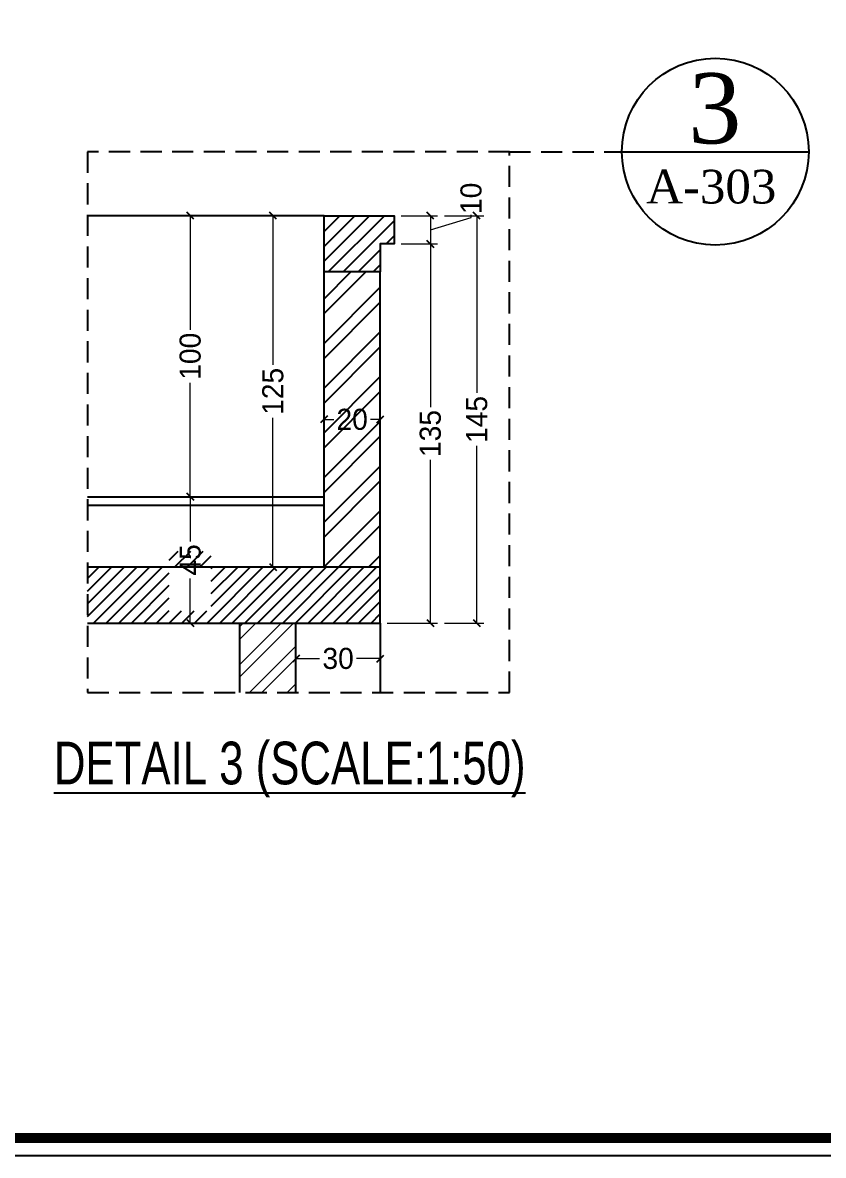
# Model space of a CAD drawing. Header units: centimetres. Extents: x 7997 to 116674, y 1017 to 13844.
# Drawn here: x 81616 to 82185, y 9159 to 9966 of the extents above; entities that cross this region are included whole.
import ezdxf
from ezdxf.enums import TextEntityAlignment as Align

# ---------------------------------------------------------------- set-up
doc = ezdxf.new("R2010")
doc.units = ezdxf.units.CM
doc.header["$LTSCALE"] = 200
doc.header["$PDMODE"] = 2
doc.linetypes.add('A-106-Typical Floor Plan$0$HIDDEN', pattern=[0.375, 0.25, -0.125])
doc.linetypes.add('DASHED2', pattern=[0.375, 0.25, -0.125])
for name, color, linetype in [('Border 100x200', 2, 'Continuous'), ('COL', 1, 'Continuous'), ('DIM', 11, 'Continuous'), ('GRID', 9, 'DASHED2'), ('STEP', 7, 'Continuous'), ('WIN', 6, 'Continuous'), ('ZZ', 240, 'Continuous')]:
    doc.layers.add(name, color=color, linetype=linetype)
for name, color, linetype, lineweight in [('HA', 251, 'Continuous', 0), ('HATCH', 8, 'Continuous', 5), ('WALL', 3, 'Continuous', 25)]:
    doc.layers.add(name, color=color, linetype=linetype, lineweight=lineweight)
doc.styles.add('STYLE1', font='times.ttf')
doc.styles.add('style8', font='swisscl.ttf', dxfattribs={"width": 0.8})
doc.styles.add('T2', font='')
doc.styles.get('T2').set_extended_font_data('Elisia')
doc.dimstyles.new('2ND', dxfattribs={"dimtxt": 15, "dimasz": 5, "dimexe": 5, "dimexo": 5, "dimgap": 1, "dimtad": 0, "dimdec": 0, "dimlfac": 0.5, "dimdsep": 46, "dimtxsty": 'T2', "dimblk1": 'OBLIQUE', "dimblk2": 'OBLIQUE', "dimsah": 1, "dimcen": 0.09, "dimclrd": 4, "dimclre": 4, "dimclrt": 6, "dimadec": 0, "dimazin": 0, "dimtfac": 1, "dimtdec": 0, "dimtofl": 0, "dimtmove": 1, "dimatfit": 2, "dimldrblk": 'OPEN30', "dimfxl": 0, "dimtolj": 1, "dimtzin": 0, "dimlwd": 5, "dimlwe": 5, "dimarcsym": 0})

# ---------------------------------------------------------------- blocks, each defined once
blk = doc.blocks.new('_OBLIQUE')
at = {"color": 0, "linetype": 'ByBlock'}
blk.add_line((-0.5, -0.5), (0.5, 0.5), dxfattribs=at)
blk = doc.blocks.new('*D726')
at = {"layer": 'Defpoints', "color": 0, "transparency": 16777216}
for p in [(81734.79, 9628.19), (81770.02, 9628.19), (81770.02, 9538.19)]:
    blk.add_point(p, dxfattribs=at)
at = {"layer": 'DIM', "color": 4, "lineweight": 5, "transparency": 16777216}
for p, q in [((81765.02, 9628.19), (81729.79, 9628.19)), ((81734.79, 9628.19), (81734.79, 9596.33)), ((81734.79, 9538.19), (81734.79, 9570.05)), ((81765.02, 9538.19), (81729.79, 9538.19))]:
    blk.add_line(p, q, dxfattribs=at)
at = {"layer": 'DIM', "color": 4, "lineweight": 5, "transparency": 16777216, "xscale": 5, "yscale": 5, "zscale": 5}
for p, rotation in [((81734.79, 9628.19), 90), ((81734.79, 9538.19), 270)]:
    blk.add_blockref('_OBLIQUE', p, dxfattribs=dict(at, rotation=rotation))
at = {"layer": 'DIM', "color": 6, "transparency": 16777216, "insert": (81734.79, 9583.19), "char_height": 15, "attachment_point": 5, "rotation": 90, "style": 'T2'}
blk.add_mtext('\\A1;45', dxfattribs=at)
blk = doc.blocks.new('_Open30')
at = {"color": 0, "linetype": 'ByBlock', "lineweight": -2}
for p, q in [((-1, 0.27), (0, 0)), ((0, 0), (-1, -0.27)), ((0, 0), (-1, 0))]:
    blk.add_line(p, q, dxfattribs=at)
blk = doc.blocks.new('*D727')
at = {"layer": 'Defpoints', "color": 0, "transparency": 16777216}
for p in [(81734.79, 9828.19), (81760.02, 9828.19), (81760.02, 9628.19)]:
    blk.add_point(p, dxfattribs=at)
at = {"layer": 'DIM', "color": 4, "lineweight": 5, "transparency": 16777216}
for p, q in [((81755.02, 9828.19), (81729.79, 9828.19)), ((81734.79, 9828.19), (81734.79, 9747.05)), ((81734.79, 9628.19), (81734.79, 9709.33)), ((81755.02, 9628.19), (81729.79, 9628.19))]:
    blk.add_line(p, q, dxfattribs=at)
at = {"layer": 'DIM', "color": 4, "lineweight": 5, "transparency": 16777216, "xscale": 5, "yscale": 5, "zscale": 5}
for p, rotation in [((81734.79, 9828.19), 90), ((81734.79, 9628.19), 270)]:
    blk.add_blockref('_OBLIQUE', p, dxfattribs=dict(at, rotation=rotation))
at = {"layer": 'DIM', "color": 6, "transparency": 16777216, "insert": (81734.79, 9728.19), "char_height": 15, "attachment_point": 5, "rotation": 90, "style": 'T2'}
blk.add_mtext('\\A1;100', dxfattribs=at)
blk = doc.blocks.new('*D756')
at = {"layer": 'Defpoints', "color": 0, "ltscale": 150, "transparency": 16777216}
for p in [(81810.02, 9538.19), (81870.02, 9538.19), (81870.02, 9512.97)]:
    blk.add_point(p, dxfattribs=at)
at = {"layer": 'DIM', "color": 4, "lineweight": 5, "ltscale": 150, "transparency": 16777216}
for p, q in [((81810.02, 9533.19), (81810.02, 9507.97)), ((81870.02, 9533.19), (81870.02, 9507.97)), ((81810.02, 9512.97), (81826.88, 9512.97)), ((81870.02, 9512.97), (81853.16, 9512.97))]:
    blk.add_line(p, q, dxfattribs=at)
at = {"layer": 'DIM', "color": 4, "lineweight": 5, "ltscale": 150, "transparency": 16777216, "xscale": 5, "yscale": 5, "zscale": 5, "rotation": 180}
blk.add_blockref('_OBLIQUE', (81810.02, 9512.97), dxfattribs=at)
at = {"layer": 'DIM', "color": 4, "lineweight": 5, "ltscale": 150, "transparency": 16777216, "xscale": 5, "yscale": 5, "zscale": 5}
blk.add_blockref('_OBLIQUE', (81870.02, 9512.97), dxfattribs=at)
at = {"layer": 'DIM', "color": 6, "ltscale": 150, "transparency": 16777216, "insert": (81840.02, 9512.97), "char_height": 15, "attachment_point": 5, "style": 'T2'}
blk.add_mtext('\\A1;30', dxfattribs=at)
blk = doc.blocks.new('*D757')
at = {"layer": 'Defpoints', "color": 0, "ltscale": 150, "transparency": 16777216}
for p in [(81880.02, 9828.19), (81880.02, 9808.19), (81905.69, 9808.19)]:
    blk.add_point(p, dxfattribs=at)
at = {"layer": 'DIM', "color": 4, "lineweight": 5, "ltscale": 150, "transparency": 16777216}
for p, q in [((81885.02, 9828.19), (81910.69, 9828.19)), ((81905.69, 9828.19), (81905.69, 9808.19)), ((81905.69, 9818.19), (81934.69, 9826.89)), ((81934.69, 9826.89), (81934.69, 9828.89)), ((81885.02, 9808.19), (81910.69, 9808.19))]:
    blk.add_line(p, q, dxfattribs=at)
at = {"layer": 'DIM', "color": 4, "lineweight": 5, "ltscale": 150, "transparency": 16777216, "xscale": 5, "yscale": 5, "zscale": 5}
for p, rotation in [((81905.69, 9828.19), 90), ((81905.69, 9808.19), 270)]:
    blk.add_blockref('_OBLIQUE', p, dxfattribs=dict(at, rotation=rotation))
at = {"layer": 'DIM', "color": 6, "ltscale": 150, "transparency": 16777216, "insert": (81934.69, 9840.61), "char_height": 15, "attachment_point": 5, "rotation": 90, "style": 'T2'}
blk.add_mtext('\\A1;10', dxfattribs=at)
blk = doc.blocks.new('*D758')
at = {"layer": 'Defpoints', "color": 0, "ltscale": 150, "transparency": 16777216}
for p in [(81880.02, 9808.19), (81870.02, 9538.19), (81905.69, 9538.19)]:
    blk.add_point(p, dxfattribs=at)
at = {"layer": 'DIM', "color": 4, "lineweight": 5, "ltscale": 150, "transparency": 16777216}
for p, q in [((81885.02, 9808.19), (81910.69, 9808.19)), ((81905.69, 9808.19), (81905.69, 9692.05)), ((81905.69, 9538.19), (81905.69, 9654.33)), ((81875.02, 9538.19), (81910.69, 9538.19))]:
    blk.add_line(p, q, dxfattribs=at)
at = {"layer": 'DIM', "color": 4, "lineweight": 5, "ltscale": 150, "transparency": 16777216, "xscale": 5, "yscale": 5, "zscale": 5}
for p, rotation in [((81905.69, 9808.19), 90), ((81905.69, 9538.19), 270)]:
    blk.add_blockref('_OBLIQUE', p, dxfattribs=dict(at, rotation=rotation))
at = {"layer": 'DIM', "color": 6, "ltscale": 150, "transparency": 16777216, "insert": (81905.69, 9673.19), "char_height": 15, "attachment_point": 5, "rotation": 90, "style": 'T2'}
blk.add_mtext('\\A1;135', dxfattribs=at)
blk = doc.blocks.new('*D728')
at = {"layer": 'Defpoints', "color": 0, "ltscale": 150, "transparency": 16777216}
for p in [(81910.69, 9828.19), (81910.69, 9538.19), (81938.73, 9538.19)]:
    blk.add_point(p, dxfattribs=at)
at = {"layer": 'DIM', "color": 4, "lineweight": 5, "ltscale": 150, "transparency": 16777216}
for p, q in [((81915.69, 9828.19), (81943.73, 9828.19)), ((81938.73, 9828.19), (81938.73, 9702.05)), ((81938.73, 9538.19), (81938.73, 9664.33)), ((81915.69, 9538.19), (81943.73, 9538.19))]:
    blk.add_line(p, q, dxfattribs=at)
at = {"layer": 'DIM', "color": 4, "lineweight": 5, "ltscale": 150, "transparency": 16777216, "xscale": 5, "yscale": 5, "zscale": 5}
for p, rotation in [((81938.73, 9828.19), 90), ((81938.73, 9538.19), 270)]:
    blk.add_blockref('_OBLIQUE', p, dxfattribs=dict(at, rotation=rotation))
at = {"layer": 'DIM', "color": 6, "ltscale": 150, "transparency": 16777216, "insert": (81938.73, 9683.19), "char_height": 15, "attachment_point": 5, "rotation": 90, "style": 'T2'}
blk.add_mtext('\\A1;145', dxfattribs=at)
blk = doc.blocks.new('*D759')
at = {"layer": 'Defpoints', "color": 0, "ltscale": 150, "transparency": 16777216}
for p in [(81793.62, 9828.19), (81830.02, 9828.19), (81830.02, 9578.19)]:
    blk.add_point(p, dxfattribs=at)
at = {"layer": 'DIM', "color": 4, "lineweight": 5, "ltscale": 150, "transparency": 16777216}
for p, q in [((81825.02, 9828.19), (81788.62, 9828.19)), ((81793.62, 9828.19), (81793.62, 9722.05)), ((81793.62, 9578.19), (81793.62, 9684.33)), ((81825.02, 9578.19), (81788.62, 9578.19))]:
    blk.add_line(p, q, dxfattribs=at)
at = {"layer": 'DIM', "color": 4, "lineweight": 5, "ltscale": 150, "transparency": 16777216, "xscale": 5, "yscale": 5, "zscale": 5}
for p, rotation in [((81793.62, 9828.19), 90), ((81793.62, 9578.19), 270)]:
    blk.add_blockref('_OBLIQUE', p, dxfattribs=dict(at, rotation=rotation))
at = {"layer": 'DIM', "color": 6, "ltscale": 150, "transparency": 16777216, "insert": (81793.62, 9703.19), "char_height": 15, "attachment_point": 5, "rotation": 90, "style": 'T2'}
blk.add_mtext('\\A1;125', dxfattribs=at)
blk = doc.blocks.new('*D760')
at = {"layer": 'Defpoints', "color": 0, "ltscale": 150, "transparency": 16777216}
for p in [(81830.02, 9683.19), (81870.02, 9683.19), (81870.02, 9683.19)]:
    blk.add_point(p, dxfattribs=at)
at = {"layer": 'DIM', "color": 4, "lineweight": 5, "ltscale": 150, "transparency": 16777216}
for p, q in [((81830.02, 9683.19), (81836.88, 9683.19)), ((81870.02, 9683.19), (81863.16, 9683.19))]:
    blk.add_line(p, q, dxfattribs=at)
at = {"layer": 'DIM', "color": 4, "lineweight": 5, "ltscale": 150, "transparency": 16777216, "xscale": 5, "yscale": 5, "zscale": 5, "rotation": 180}
blk.add_blockref('_OBLIQUE', (81830.02, 9683.19), dxfattribs=at)
at = {"layer": 'DIM', "color": 4, "lineweight": 5, "ltscale": 150, "transparency": 16777216, "xscale": 5, "yscale": 5, "zscale": 5}
blk.add_blockref('_OBLIQUE', (81870.02, 9683.19), dxfattribs=at)
at = {"layer": 'DIM', "color": 6, "ltscale": 150, "transparency": 16777216, "insert": (81850.02, 9683.19), "char_height": 15, "attachment_point": 5, "style": 'T2'}
blk.add_mtext('\\A1;20', dxfattribs=at)
blk = doc.blocks.new('08-TITLE SHEET-selattin', base_point=(45714.8, -203081.4))
at = {"color": 0}
blk.add_lwpolyline([(51244.8, -203081.4), (45714.8, -203081.4), (45714.8, -206921.4), (51244.8, -206921.4)], close=True, dxfattribs=at)
at = {"color": 0, "linetype": 'ByBlock', "const_width": 17}
blk.add_lwpolyline([(45744.3, -206891.9), (51215.3, -206891.9), (51215.3, -203110.8), (45744.3, -203110.8)], close=True, dxfattribs=at)
at = {"layer": 'HA', "ltscale": 1.2}
blk.add_lwpolyline([(45714.8, -203081.4), (51244.8, -203081.4), (51244.8, -206921.4), (45714.8, -206921.4)], close=True, dxfattribs=at)

msp = doc.modelspace()

# ---------------------------------------------------------------- hatches: boundary and pattern name
at = {"layer": 'Border 100x200', "ltscale": 150}
h = msp.add_hatch(dxfattribs=at)
h.set_pattern_fill('ANSI31', color=8, scale=60)
h.set_pattern_definition([(45, (81780.019, 9788.192), (-5.3033, 5.3033), [])])
h.paths.add_polyline_path([(81830.0191, 9828.192), (81880.0191, 9828.192), (81880.0191, 9808.192), (81870.0191, 9808.192), (81870.0191, 9788.192), (81830.0191, 9788.192)])
h = msp.add_hatch(dxfattribs=at)
h.set_pattern_fill('ANSI32', color=8, scale=60)
h.set_pattern_definition([(45, (81830.02, 9578.192), (-15.91, 15.91), []), (45, (81840.626, 9578.192), (-15.91, 15.91), [])])
h.paths.add_polyline_path([(81870.0191, 9788.192), (81830.0191, 9788.192), (81830.0191, 9578.192), (81870.0191, 9578.192)])
at = {"layer": 'DIM'}
h = msp.add_hatch(dxfattribs=at)
h.set_pattern_fill('ANSI31', color=8, scale=2)
h.set_pattern_definition([(45, (-33320.166, 5215.781), (-4.49012806, 4.49012806), [])])
h.paths.add_polyline_path([(81749.7854, 9547.0016), (81749.7854, 9589.3825), (81719.7854, 9589.3825), (81719.7854, 9547.0016)])
h.paths.add_polyline_path([(81661.7217, 9578.192), (81661.7217, 9538.192), (81870.0191, 9538.192), (81870.0191, 9578.192)])
at = {"layer": 'HATCH'}
h = msp.add_hatch(dxfattribs=at)
h.set_pattern_fill('ANSI32', color=8, scale=2)
h.set_pattern_definition([(45, (-68436.24, -8472.14), (-13.4703842, 13.4703842), []), (45, (-68427.26, -8472.14), (-13.4703842, 13.4703842), [])])
h.paths.add_polyline_path([(81810.0191, 9538.192), (81770.0191, 9538.192), (81770.0191, 9488.7057), (81810.0191, 9488.7057)])

# ---------------------------------------------------------------- linework, layer by layer
at = {"linetype": 'Continuous'}
msp.add_lwpolyline([(80336.8987, 9159.2841), (82659.4987, 9159.2841), (82659.4987, 10772.0841), (80336.8987, 10772.0841)], close=True, dxfattribs=at)
at = {"layer": 'COL'}
for p, q in [((81661.7217, 9578.192), (81870.0191, 9578.192)), ((81870.0191, 9538.192), (81870.0191, 9578.192)), ((81661.7217, 9538.192), (81870.0191, 9538.192))]:
    msp.add_line(p, q, dxfattribs=at)
msp.add_lwpolyline([(81830.0191, 9828.192), (81880.0191, 9828.192), (81880.0191, 9808.192), (81870.0191, 9808.192), (81870.0191, 9788.192), (81830.0191, 9788.192)], close=True, dxfattribs=at)
at = {"layer": 'GRID', "linetype": 'Continuous', "ltscale": 150}
msp.add_line((82041.9849, 9873.8342), (82174.9423, 9873.8342), dxfattribs=at)
msp.add_circle((82108.4636, 9873.8342), 66.4787, dxfattribs=at)
at = {"layer": 'STEP'}
for p, q in [((81661.7217, 9628.192), (81830.0191, 9628.192)), ((81661.7217, 9622.192), (81830.0191, 9622.192))]:
    msp.add_line(p, q, dxfattribs=at)
at = {"layer": 'WALL', "color": 8, "linetype": 'A-106-Typical Floor Plan$0$HIDDEN', "ltscale": 0.3}
msp.add_line((81961.9508, 9873.8342), (82041.9849, 9873.8342), dxfattribs=at)
at = {"layer": 'WALL'}
for p, q in [((81830.0191, 9578.192), (81830.0191, 9788.192)), ((81870.0191, 9578.192), (81870.0191, 9788.192)), ((81770.0191, 9488.7057), (81770.0191, 9538.192)), ((81810.0191, 9488.7057), (81810.0191, 9538.192))]:
    msp.add_line(p, q, dxfattribs=at)
at = {"layer": 'WALL', "color": 8, "linetype": 'A-106-Typical Floor Plan$0$HIDDEN', "ltscale": 0.3}
msp.add_lwpolyline([(81661.7217, 9488.7057), (81961.9508, 9488.7057), (81961.9508, 9873.8342), (81661.7217, 9873.8342)], close=True, dxfattribs=at)
at = {"layer": 'WIN'}
for p, q in [((81830.0191, 9828.192), (81661.7217, 9828.192)), ((81870.0191, 9538.192), (81870.0191, 9488.7057))]:
    msp.add_line(p, q, dxfattribs=at)

# ---------------------------------------------------------------- block references
at = {"layer": 'DIM', "color": 0, "linetype": 'Continuous', "xscale": 0.420000000000001, "yscale": 0.420000000000001, "zscale": 0.420000000000001}
msp.add_blockref('08-TITLE SHEET-selattin', (80336.8987, 10772.0841), dxfattribs=at)

# ---------------------------------------------------------------- texts
at = {"layer": 'DIM', "color": 7, "linetype": 'ByBlock', "style": 'STYLE1'}
for s, height, p in [('3', 50, (82089.2783, 9879.7536)), ('A-303', 24, (82059.2943, 9836.944))]:
    msp.add_text(s, height=height, dxfattribs=at).set_placement(p)
at = {"layer": 'ZZ', "color": 7, "style": 'style8'}
msp.add_text('%%UDETAIL 3 (SCALE:1:50)', height=30.375, dxfattribs=at).set_placement((81805.5915, 9438.6029), align=Align.MIDDLE_CENTER)

# ---------------------------------------------------------------- dimensions: what is measured, and where the dimension line sits
at = {"layer": 'DIM', "ltscale": 150}
for base, p1, p2, picture, middle in [((81905.6897, 9808.192), (81880.0191, 9828.192), (81880.0191, 9808.192), '*D757', (81934.6897, 9829.892)), ((81793.6238, 9828.192), (81830.0191, 9578.192), (81830.0191, 9828.192), '*D759', (81793.6238, 9703.192)), ((81938.7344, 9538.192), (81910.6897, 9828.192), (81910.6897, 9538.192), '*D728', (81938.7344, 9683.192)), ((81905.6897, 9538.192), (81880.0191, 9808.192), (81870.0191, 9538.192), '*D758', (81905.6897, 9673.192))]:
    dim = msp.add_linear_dim(base=base, p1=p1, p2=p2, angle=90, dimstyle='2ND', dxfattribs=at)
    dim.commit()
    dim.dimension.update_dxf_attribs({"geometry": picture, "text_midpoint": middle})
at = {"layer": 'DIM'}
for base, p1, p2, picture, middle in [((81734.7854, 9828.192), (81760.0191, 9628.192), (81760.0191, 9828.192), '*D727', (81734.7854, 9728.192)), ((81734.7854, 9628.192), (81770.0191, 9538.192), (81770.0191, 9628.192), '*D726', (81734.7854, 9583.192))]:
    dim = msp.add_linear_dim(base=base, p1=p1, p2=p2, angle=90, dimstyle='2ND', dxfattribs=at)
    dim.commit()
    dim.dimension.update_dxf_attribs({"geometry": picture, "text_midpoint": middle})
at = {"layer": 'DIM', "ltscale": 150}
for base, p1, p2, picture, middle in [((81870.0191, 9683.192), (81830.0191, 9683.192), (81870.0191, 9683.192), '*D760', (81850.0191, 9683.192)), ((81870.0191, 9512.9675), (81810.0191, 9538.192), (81870.0191, 9538.192), '*D756', (81840.0191, 9512.9675))]:
    dim = msp.add_linear_dim(base=base, p1=p1, p2=p2, dimstyle='2ND', dxfattribs=at)
    dim.commit()
    dim.dimension.update_dxf_attribs({"geometry": picture, "text_midpoint": middle})

doc.saveas('drawing.dxf')
